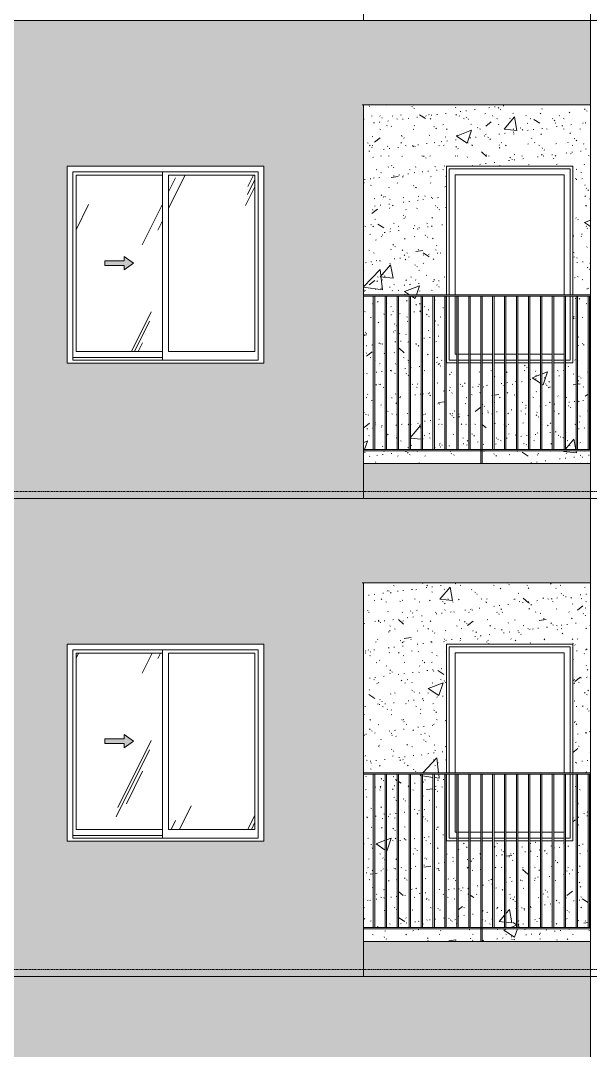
# Model space of a CAD drawing. Header units: millimetres. Extents: x 9199 to 175431, y -4466 to 35300.
# Drawn here: x 57506 to 61562, y 18625 to 25950 of the extents above; entities that cross this region are included whole.
import ezdxf

# ---------------------------------------------------------------- set-up
doc = ezdxf.new("R2010")
doc.units = ezdxf.units.MM
doc.linetypes.add('1 NÉT CALL OUT', pattern=[6, 3, -3])
doc.linetypes.add('Centre', pattern=[31.75, 6.35, -4.7625, 15.875, -4.7625])
for name, color, linetype, lineweight in [('0-1', 7, 'Continuous', 5), ('A-DETL-GENF', 92, 'Continuous', 9), ('A-DETL-GENF-1', 92, '1 NÉT CALL OUT', 9), ('A-FLOR-HRAL-1', 253, 'Continuous', 9), ('A-FLOR-LEVL-2', 51, 'Centre', 9), ('A-GLAZ', 151, 'Continuous', 9), ('A-GLAZ-1', 253, 'Continuous', 9), ('A-GLAZ-2', 7, 'Continuous', 9), ('A-GLAZ-3', 7, '1 NÉT CALL OUT', 9), ('A-WALL', 113, 'Continuous', 9), ('A-WALL-PATT', 111, 'Continuous', 9), ('A-WALL-PATT-1', 9, 'Continuous', 9), ('A-WALL-PATT-2', 111, 'Continuous', 5), ('I-WALL', 2, 'Continuous', 9), ('I-WALL-1', 7, 'Continuous', 9)]:
    doc.layers.add(name, color=color, linetype=linetype, lineweight=lineweight)
pattern_1 = [(50, (51388.9, 1200), (1093.104, -95.634), [114.3, -1257.3]), (355, (51388.9, 1200), (-211.457, 1146.34), [91.44, -1005.84]), (100.451, (51480, 1192), (881.656, 1050.7), [97.14, -1068.54]), (46.184, (51389, 1504.8), (1626.475, -252.26), [171.45, -1885.95]), (96.636, (51524.5, 1483.8), (1424.42, 1484.57), [145.71, -1602.81]), (351.184, (51389, 1504.8), (1424.43, 1484.55), [137.16, -1508.76]), (21, (51541.3, 1428.6), (909.686, -613.59), [114.3, -1257.3]), (326, (51541.3, 1428.6), (370.81, 1105.13), [91.44, -1005.84]), (71.451, (51617.1, 1377.5), (1280.503, 491.53), [97.14, -1068.54]), (37.5, (51388.93, 1200), (18.5313, 507.33), [50.292, -943.356, 50.292, -970.788, -1009.65]), (37.5, (51388.93, 1200), (18.5313, 507.33), [-2014.728, 50.292, -959.358]), (7.5, (51388.93, 1200), (400.918, 601.084), [50.292, -531.876, 50.292, -920.496, -384.81]), (7.5, (51388.93, 1200), (400.918, 601.084), [-1552.956, 50.292, -334.518]), (327.5, (51049.1, 1200), (813.545, -34.374), [50.292, -330.708, 50.292, -1138.428, -1577.34]), (327.5, (51049.1, 1200), (813.545, -34.374), [-1569.72, 50.292, -1527.048]), (317.5, (50896.7, 1200), (888.775, 152.56), [50.292, -445.008, 50.292, -739.14, -1120.14]), (317.5, (50896.7, 1200), (888.775, 152.56), [-1284.732, 50.292, -1069.848])]
pattern_2 = [(37.5, (51388.93, 1200), (-4.79953, 146.8239), [5.029, -110.795, 5.029, -124.511, -123.825]), (37.5, (51388.93, 1200), (-4.79953, 146.8239), [-245.364, 5.029, -118.796]), (7.5, (51388.93, 1200), (134.8574, 215.0472), [5.029, -57.455, 5.029, -99.365, -40.005]), (7.5, (51388.93, 1200), (134.8574, 215.0472), [-166.878, 5.029, -34.976]), (327.5, (51295.21, 1200), (237.29776, 0.4316), [5.029, -33.071, 5.029, -132.131, -179.07]), (327.5, (51295.21, 1200), (237.29776, 0.4316), [-175.26, 5.029, -174.041]), (317.5, (51295.2, 1200), (229.067, 66.8792), [5.029, -14.021, 5.029, -84.887, -102.87]), (317.5, (51295.2, 1200), (229.067, 66.8792), [-108.966, 5.029, -97.841])]
pattern_3 = [(63.435, (53179.2, 1304.34), (-0.001, 1524), [532.46, -2875.3]), (63.435, (51655.2, 1304.34), (-0.001, 1524), [532.46, -2875.3]), (63.435, (53908.74, 1598.8), (-0.001, 1524), [532.46, -2875.3]), (63.435, (52384.74, 1598.8), (-0.001, 1524), [532.46, -2875.3]), (63.435, (53798.3, 1494.84), (-0.001, 1524), [532.46, -2875.3]), (63.435, (52274.3, 1494.84), (-0.001, 1524), [532.46, -2875.3]), (63.435, (53685.8, 2090.1), (-0.001, 1524), [258.8, -3148.965]), (63.435, (52161.8, 2090.1), (-0.001, 1524), [258.8, -3148.965]), (63.435, (53612.15, 1997.95), (-0.001, 1524), [532.46, -2875.3]), (63.435, (52088.15, 1997.95), (-0.001, 1524), [532.46, -2875.3]), (63.435, (53625.14, 2064.1), (-0.001, 1524), [532.46, -2875.3]), (63.435, (52101.14, 2064.1), (-0.001, 1524), [532.46, -2875.3]), (63.435, (53010.3, 1773.94), (-0.001, 1524), [532.46, -2875.3]), (63.435, (51486.3, 1773.94), (-0.001, 1524), [532.46, -2875.3]), (63.435, (53023.3, 1851.9), (-0.001, 1524), [532.46, -2875.3]), (63.435, (51499.3, 1851.9), (-0.001, 1524), [532.46, -2875.3]), (63.435, (53026.8, 1908.1), (-0.001, 1524), [532.46, -2875.3]), (63.435, (51502.8, 1908.1), (-0.001, 1524), [532.46, -2875.3])]
pattern_4 = [(63.435, (53179.2, 1304.34), (-0.001, 1524.001), [532.46, -2875.3]), (63.435, (51655.2, 1304.34), (-0.001, 1524.001), [532.46, -2875.3]), (63.435, (53908.74, 1598.8), (-0.001, 1524.001), [532.46, -2875.3]), (63.435, (52384.74, 1598.8), (-0.001, 1524.001), [532.46, -2875.3]), (63.435, (53798.3, 1494.84), (-0.001, 1524.001), [532.46, -2875.3]), (63.435, (52274.3, 1494.84), (-0.001, 1524.001), [532.46, -2875.3]), (63.435, (53685.8, 2090.1), (-0.001, 1524.001), [258.8, -3148.965]), (63.435, (52161.8, 2090.1), (-0.001, 1524.001), [258.8, -3148.965]), (63.435, (53612.15, 1997.95), (-0.001, 1524.001), [532.46, -2875.3]), (63.435, (52088.15, 1997.95), (-0.001, 1524.001), [532.46, -2875.3]), (63.435, (53625.14, 2064.1), (-0.001, 1524.001), [532.46, -2875.3]), (63.435, (52101.14, 2064.1), (-0.001, 1524.001), [532.46, -2875.3]), (63.435, (53010.3, 1773.94), (-0.001, 1524.001), [532.46, -2875.3]), (63.435, (51486.3, 1773.94), (-0.001, 1524.001), [532.46, -2875.3]), (63.435, (53023.3, 1851.9), (-0.001, 1524.001), [532.46, -2875.3]), (63.435, (51499.3, 1851.9), (-0.001, 1524.001), [532.46, -2875.3]), (63.435, (53026.8, 1908.1), (-0.001, 1524.001), [532.46, -2875.3]), (63.435, (51502.8, 1908.1), (-0.001, 1524.001), [532.46, -2875.3])]

# ---------------------------------------------------------------- blocks, each defined once
blk = doc.blocks.new('M_Fixed - 900 x 1400-901191-TKCS_MẶT ĐỨNG HƯỚNG ĐÔNG')
at = {"layer": 'A-GLAZ-2'}
for p, q in [((52355.9, 7896), (53217.9, 7896)), ((52355.9, 7000), (52355.9, 7896)), ((52399.9, 7852), (53173.9, 7852)), ((52399.9, 7000), (52399.9, 7852)), ((53173.9, 7852), (53173.9, 7000)), ((53217.9, 7896), (53217.9, 7000)), ((52355.9, 6534), (52355.9, 6990)), ((52399.9, 6578), (52399.9, 6990)), ((53173.9, 6990), (53173.9, 6578)), ((53217.9, 6990), (53217.9, 6534)), ((52411, 6534), (52355.9, 6534)), ((52411, 6578), (52399.9, 6578)), ((52496, 6578), (52421, 6578)), ((52496, 6534), (52421, 6534)), ((52580.9, 6578), (52506, 6578)), ((52580.9, 6534), (52506, 6534)), ((52665.8, 6578), (52590.9, 6578)), ((52665.8, 6534), (52590.9, 6534)), ((52750.8, 6578), (52675.8, 6578)), ((52750.8, 6534), (52675.8, 6534)), ((52835.7, 6578), (52760.8, 6578)), ((52835.7, 6534), (52760.8, 6534)), ((52920.7, 6578), (52845.7, 6578)), ((52920.7, 6534), (52845.7, 6534)), ((53005.6, 6578), (52930.7, 6578)), ((53005.6, 6534), (52930.7, 6534)), ((53090.5, 6578), (53015.6, 6578)), ((53090.5, 6534), (53015.6, 6534)), ((53173.9, 6578), (53100.5, 6578)), ((53175.5, 6534), (53100.5, 6534)), ((53217.9, 6534), (53185.5, 6534))]:
    blk.add_line(p, q, dxfattribs=at)
blk = doc.blocks.new('Railing - 10mm-901206-TKCS_MẶT ĐỨNG HƯỚNG ĐÔNG')
at = {"layer": 'A-FLOR-HRAL-1'}
for p, q in [((51816.4, 5900), (51816.4, 6990)), ((51826.4, 5900), (51826.4, 6990))]:
    blk.add_line(p, q, dxfattribs=at)
blk = doc.blocks.new('Railing - 50 x 10mm-901224-TKCS_MẶT ĐỨNG HƯỚNG ĐÔNG')
at = {"layer": 'A-FLOR-HRAL-1'}
for p, q in [((52580.9, 6990), (52590.9, 6990)), ((52580.9, 5800), (52580.9, 6990)), ((52590.9, 5800), (52590.9, 6990))]:
    blk.add_line(p, q, dxfattribs=at)
blk = doc.blocks.new('Railing - Railing-999991-TKCS_MẶT ĐỨNG HƯỚNG ĐÔNG')
at = {"layer": 'A-FLOR-HRAL-1'}
for p, q in [((59946.9, 22900), (61561.9, 22900)), ((61561.9, 22890), (59946.9, 22890))]:
    blk.add_line(p, q, dxfattribs=at)
for name, p in [('Railing - 10mm-901206-TKCS_MẶT ĐỨNG HƯỚNG ĐÔNG', (8200, 17000)), ('Railing - 10mm-901206-TKCS_MẶT ĐỨNG HƯỚNG ĐÔNG', (8284.9, 17000)), ('Railing - 10mm-901206-TKCS_MẶT ĐỨNG HƯỚNG ĐÔNG', (8369.9, 17000)), ('Railing - 10mm-901206-TKCS_MẶT ĐỨNG HƯỚNG ĐÔNG', (8454.8, 17000)), ('Railing - 10mm-901206-TKCS_MẶT ĐỨNG HƯỚNG ĐÔNG', (8539.8, 17000)), ('Railing - 10mm-901206-TKCS_MẶT ĐỨNG HƯỚNG ĐÔNG', (8624.7, 17000)), ('Railing - 10mm-901206-TKCS_MẶT ĐỨNG HƯỚNG ĐÔNG', (8709.6, 17000)), ('Railing - 10mm-901206-TKCS_MẶT ĐỨNG HƯỚNG ĐÔNG', (8794.6, 17000)), ('Railing - 10mm-901206-TKCS_MẶT ĐỨNG HƯỚNG ĐÔNG', (8879.5, 17000)), ('Railing - 50 x 10mm-901224-TKCS_MẶT ĐỨNG HƯỚNG ĐÔNG', (8200, 17000)), ('Railing - 10mm-901206-TKCS_MẶT ĐỨNG HƯỚNG ĐÔNG', (9049.4, 17000)), ('Railing - 10mm-901206-TKCS_MẶT ĐỨNG HƯỚNG ĐÔNG', (9134.3, 17000)), ('Railing - 10mm-901206-TKCS_MẶT ĐỨNG HƯỚNG ĐÔNG', (9219.3, 17000)), ('Railing - 10mm-901206-TKCS_MẶT ĐỨNG HƯỚNG ĐÔNG', (9304.2, 17000)), ('Railing - 10mm-901206-TKCS_MẶT ĐỨNG HƯỚNG ĐÔNG', (9389.2, 17000)), ('Railing - 10mm-901206-TKCS_MẶT ĐỨNG HƯỚNG ĐÔNG', (9474.1, 17000)), ('Railing - 10mm-901206-TKCS_MẶT ĐỨNG HƯỚNG ĐÔNG', (9559, 17000)), ('Railing - 10mm-901206-TKCS_MẶT ĐỨNG HƯỚNG ĐÔNG', (9644, 17000)), ('Railing - 10mm-901206-TKCS_MẶT ĐỨNG HƯỚNG ĐÔNG', (9728.9, 17000))]:
    blk.add_blockref(name, p)
blk = doc.blocks.new('Top Rail Type - Top Rail_Internal_-999992-TKCS_MẶT ĐỨNG HƯỚNG ĐÔNG')
at = {"layer": 'A-FLOR-HRAL-1'}
for p, q in [((61561.9, 24000), (59946.9, 24000)), ((59946.9, 23990), (61561.9, 23990))]:
    blk.add_line(p, q, dxfattribs=at)
blk = doc.blocks.new('NCV_TKTC_TANG 6 - 8_rvt-1-TKCS_MẶT ĐỨNG HƯỚNG ĐÔNG')
at = {"layer": 'A-WALL-PATT-1'}
h = blk.add_hatch(dxfattribs=at)
h.set_pattern_fill('FP_2', color=256, style=0, pattern_type=2)
h.set_pattern_definition(pattern_1)
h.paths.add_polyline_path([(61553.7, 22800), (61561.9, 22800), (61561.9, 22890), (60790.9, 22890), (60790.9, 22800), (61540.3, 22800)])
h.paths.add_polyline_path([(60780.9, 22800), (60780.9, 22890), (59946.9, 22890), (59946.9, 22800), (60653.3, 22800)])
h.paths.add_polyline_path([(60016.4, 22900), (60016.4, 23990), (59946.9, 23990), (59946.9, 22900), (60012.1, 22900)])
h.paths.add_polyline_path([(60026.4, 22900), (60101.4, 22900), (60101.4, 23990), (60026.4, 23990), (60026.4, 22955.2)])
h.paths.add_polyline_path([(60621, 22900), (60696, 22900), (60696, 23515), (60621, 23515), (60621, 23295.5)])
h.paths.add_polyline_path([(61518.7, 22900), (61545.4, 22900), (61545.4, 23990), (61470.4, 23990), (61470.4, 22900)])
h.paths.add_polyline_path([(60611, 22900), (60611, 23515), (60536.9, 23515), (60536.1, 22900)])
h.paths.add_polyline_path([(60526.1, 22900), (60526.1, 23990), (60451.1, 23990), (60451.1, 22900)])
h.paths.add_polyline_path([(61561.9, 22900), (61561.9, 23990), (61555.4, 23990), (61555.4, 22900)])
h.paths.add_polyline_path([(60111.4, 22900), (60186.3, 22900), (60186.3, 23990), (60111.4, 23990), (60111.4, 23281.3)])
h.paths.add_polyline_path([(60441.1, 22900), (60441.1, 23990), (60366.2, 23990), (60366.2, 22900)])
h.paths.add_polyline_path([(61460.4, 22900), (61460.4, 23990), (61436.9, 23990), (61436.9, 23515), (61385.5, 23515), (61385.5, 22900)])
h.paths.add_polyline_path([(61375.5, 22900), (61375.5, 23515), (61300.5, 23515), (61300.5, 22900)])
h.paths.add_polyline_path([(61290.5, 22900), (61290.5, 23515), (61215.6, 23515), (61215.6, 22900), (61258.6, 22900)])
h.paths.add_polyline_path([(60356.2, 22900), (60356.2, 23990), (60281.3, 23990), (60281.3, 22900)])
h.paths.add_polyline_path([(61205.6, 22900), (61205.6, 23515), (61130.7, 23515), (61130.7, 22900)])
h.paths.add_polyline_path([(61120.7, 22900), (61120.7, 23515), (61045.7, 23515), (61045.7, 22900)])
h.paths.add_polyline_path([(60271.3, 22900), (60271.3, 23990), (60196.3, 23990), (60196.3, 22900)])
h.paths.add_polyline_path([(61035.7, 22900), (61035.7, 23515), (60960.8, 23515), (60960.8, 22900)])
h.paths.add_polyline_path([(60706, 22900), (60780.9, 22900), (60780.9, 23515), (60706, 23515), (60706, 23295.5)])
h.paths.add_polyline_path([(60790.9, 22900), (60865.8, 22900), (60865.8, 23515), (60790.9, 23515), (60790.9, 23295.5)])
h.paths.add_polyline_path([(60875.8, 22900), (60950.8, 22900), (60950.8, 23515), (60875.8, 23515), (60875.8, 23226.2)])
h.paths.add_polyline_path([(61487.4, 24000), (61561.9, 24000), (61561.9, 25350), (59946.9, 25350), (59946.9, 24000), (60536.9, 24000), (60536.9, 24915), (61436.9, 24915), (61436.9, 24000)])
h = blk.add_hatch(dxfattribs=at)
h.set_pattern_fill('FP_3', color=256, style=0, pattern_type=2)
h.set_pattern_definition(pattern_2)
h.paths.add_polyline_path([(61553.7, 22800), (61561.9, 22800), (61561.9, 22890), (60790.9, 22890), (60790.9, 22800), (61540.3, 22800)])
h.paths.add_polyline_path([(60780.9, 22800), (60780.9, 22890), (59946.9, 22890), (59946.9, 22800), (60653.3, 22800)])
h.paths.add_polyline_path([(60016.4, 22900), (60016.4, 23990), (59946.9, 23990), (59946.9, 22900), (60012.1, 22900)])
h.paths.add_polyline_path([(60026.4, 22900), (60101.4, 22900), (60101.4, 23990), (60026.4, 23990), (60026.4, 22955.2)])
h.paths.add_polyline_path([(60621, 22900), (60696, 22900), (60696, 23515), (60621, 23515), (60621, 23295.5)])
h.paths.add_polyline_path([(61518.7, 22900), (61545.4, 22900), (61545.4, 23990), (61470.4, 23990), (61470.4, 22900)])
h.paths.add_polyline_path([(60611, 22900), (60611, 23515), (60536.9, 23515), (60536.1, 22900)])
h.paths.add_polyline_path([(60526.1, 22900), (60526.1, 23990), (60451.1, 23990), (60451.1, 22900)])
h.paths.add_polyline_path([(61561.9, 22900), (61561.9, 23990), (61555.4, 23990), (61555.4, 22900)])
h.paths.add_polyline_path([(60111.4, 22900), (60186.3, 22900), (60186.3, 23990), (60111.4, 23990), (60111.4, 23281.3)])
h.paths.add_polyline_path([(60441.1, 22900), (60441.1, 23990), (60366.2, 23990), (60366.2, 22900)])
h.paths.add_polyline_path([(61460.4, 22900), (61460.4, 23990), (61436.9, 23990), (61436.9, 23515), (61385.5, 23515), (61385.5, 22900)])
h.paths.add_polyline_path([(61375.5, 22900), (61375.5, 23515), (61300.5, 23515), (61300.5, 22900)])
h.paths.add_polyline_path([(61290.5, 22900), (61290.5, 23515), (61215.6, 23515), (61215.6, 22900), (61258.6, 22900)])
h.paths.add_polyline_path([(60356.2, 22900), (60356.2, 23990), (60281.3, 23990), (60281.3, 22900)])
h.paths.add_polyline_path([(61205.6, 22900), (61205.6, 23515), (61130.7, 23515), (61130.7, 22900)])
h.paths.add_polyline_path([(61120.7, 22900), (61120.7, 23515), (61045.7, 23515), (61045.7, 22900)])
h.paths.add_polyline_path([(60271.3, 22900), (60271.3, 23990), (60196.3, 23990), (60196.3, 22900)])
h.paths.add_polyline_path([(61035.7, 22900), (61035.7, 23515), (60960.8, 23515), (60960.8, 22900)])
h.paths.add_polyline_path([(60706, 22900), (60780.9, 22900), (60780.9, 23515), (60706, 23515), (60706, 23295.5)])
h.paths.add_polyline_path([(60790.9, 22900), (60865.8, 22900), (60865.8, 23515), (60790.9, 23515), (60790.9, 23295.5)])
h.paths.add_polyline_path([(60875.8, 22900), (60950.8, 22900), (60950.8, 23515), (60875.8, 23515), (60875.8, 23226.2)])
h.paths.add_polyline_path([(61487.4, 24000), (61561.9, 24000), (61561.9, 25350), (59946.9, 25350), (59946.9, 24000), (60536.9, 24000), (60536.9, 24915), (61436.9, 24915), (61436.9, 24000)])
at = {"layer": 'I-WALL-1'}
for p, q in [((60536.9, 24000), (60536.9, 24915)), ((60536.9, 24915), (61436.9, 24915)), ((61436.9, 24915), (61436.9, 24000)), ((60536.9, 23515), (60536.9, 23990)), ((61436.9, 23990), (61436.9, 23515)), ((60611, 23515), (60536.9, 23515)), ((60696, 23515), (60621, 23515)), ((60780.9, 23515), (60706, 23515)), ((60865.8, 23515), (60790.9, 23515)), ((60950.8, 23515), (60875.8, 23515)), ((61035.7, 23515), (60960.8, 23515)), ((61120.7, 23515), (61045.7, 23515)), ((61205.6, 23515), (61130.7, 23515)), ((61290.5, 23515), (61215.6, 23515)), ((61375.5, 23515), (61300.5, 23515)), ((61436.9, 23515), (61385.5, 23515))]:
    blk.add_line(p, q, dxfattribs=at)
at = {"layer": 'A-FLOR-HRAL-1'}
for name in ['Top Rail Type - Top Rail_Internal_-999992-TKCS_MẶT ĐỨNG HƯỚNG ĐÔNG', 'Railing - Railing-999991-TKCS_MẶT ĐỨNG HƯỚNG ĐÔNG']:
    blk.add_blockref(name, (0, 0), dxfattribs=at)
at = {"layer": 'A-GLAZ-1'}
blk.add_blockref('M_Fixed - 900 x 1400-901191-TKCS_MẶT ĐỨNG HƯỚNG ĐÔNG', (8200, 17000), dxfattribs=at)
blk = doc.blocks.new('NCV_TKTC_TANG 6 - 8_rvt-3-TKCS_MẶT ĐỨNG HƯỚNG ĐÔNG')
at = {"layer": 'A-WALL-PATT-1'}
h = blk.add_hatch(dxfattribs=at)
h.set_pattern_fill('FP_2', color=256, style=0, pattern_type=2)
h.set_pattern_definition(pattern_1)
h.paths.add_polyline_path([(61561.9, 19400), (61561.9, 19490), (60790.9, 19490), (60790.9, 19400), (61553.7, 19400)])
h.paths.add_polyline_path([(59986, 19400), (60780.9, 19400), (60780.9, 19490), (59946.9, 19490), (59946.9, 19400)])
h.paths.add_polyline_path([(60117.5, 19500), (60186.3, 19500), (60186.3, 20590), (60111.4, 20590), (60111.4, 19500)])
h.paths.add_polyline_path([(60101.4, 19500), (60101.4, 20590), (60026.4, 20590), (60026.4, 19500)])
h.paths.add_polyline_path([(60621, 19500), (60696, 19500), (60696, 20115), (60621, 20115), (60621, 20043.4)])
h.paths.add_polyline_path([(60706, 19500), (60780.9, 19500), (60780.9, 20115), (60706, 20115), (60706, 19971)])
h.paths.add_polyline_path([(60790.9, 19500), (60865.8, 19500), (60865.8, 20115), (60790.9, 20115), (60790.9, 19898.6)])
h.paths.add_polyline_path([(60875.8, 19500), (60950.8, 19500), (60950.8, 20115), (60875.8, 20115), (60875.8, 19826.2)])
h.paths.add_polyline_path([(60611, 19500), (60611, 20115), (60536.9, 20115), (60536.1, 19500)])
h.paths.add_polyline_path([(60960.8, 19500), (61035.7, 19500), (61035.7, 20115), (60960.8, 20115), (60960.8, 19753.8)])
h.paths.add_polyline_path([(61045.7, 19500), (61120.7, 19500), (61120.7, 20115), (61045.7, 20115), (61045.7, 19681.4)])
h.paths.add_polyline_path([(61130.7, 19500), (61205.6, 19500), (61205.6, 20115), (61130.7, 20115), (61130.7, 19609)])
h.paths.add_polyline_path([(61215.6, 19500), (61290.5, 19500), (61290.5, 20115), (61215.6, 20115), (61215.6, 19536.6)])
h.paths.add_polyline_path([(60016.4, 19500), (60016.4, 20590), (59946.9, 20590), (59946.9, 19500), (60012.1, 19500)])
h.paths.add_polyline_path([(61300.5, 19500), (61375.5, 19500), (61375.5, 20115), (61300.5, 20115), (61300.5, 20049.5)])
h.paths.add_polyline_path([(61385.5, 19500), (61460.4, 19500), (61460.4, 20590), (61436.9, 20590), (61436.9, 20115), (61385.5, 20115), (61385.5, 20049.5)])
h.paths.add_polyline_path([(61470.4, 19500), (61545.4, 19500), (61545.4, 20590), (61470.4, 20590), (61470.4, 19863.2)])
h.paths.add_polyline_path([(60526.1, 19500), (60526.1, 20590), (60451.1, 20590), (60451.1, 19500)])
h.paths.add_polyline_path([(61555.4, 19500), (61561.9, 19500), (61561.9, 20590), (61555.4, 20590), (61555.4, 20049.5)])
h.paths.add_polyline_path([(60441.1, 19500), (60441.1, 20590), (60366.2, 20590), (60366.2, 19500)])
h.paths.add_polyline_path([(60356.2, 19500), (60356.2, 20590), (60281.3, 20590), (60281.3, 19500)])
h.paths.add_polyline_path([(60271.3, 19500), (60271.3, 20590), (60196.3, 20590), (60196.3, 19500)])
h.paths.add_polyline_path([(60536.9, 20600), (60536.9, 21515), (61436.9, 21515), (61436.9, 20600), (61561.9, 20600), (61561.9, 21950), (59946.9, 21950), (59946.9, 20600), (60298.6, 20600)])
h = blk.add_hatch(dxfattribs=at)
h.set_pattern_fill('FP_3', color=256, style=0, pattern_type=2)
h.set_pattern_definition(pattern_2)
h.paths.add_polyline_path([(61561.9, 19400), (61561.9, 19490), (60790.9, 19490), (60790.9, 19400), (61553.7, 19400)])
h.paths.add_polyline_path([(59986, 19400), (60780.9, 19400), (60780.9, 19490), (59946.9, 19490), (59946.9, 19400)])
h.paths.add_polyline_path([(60117.5, 19500), (60186.3, 19500), (60186.3, 20590), (60111.4, 20590), (60111.4, 19500)])
h.paths.add_polyline_path([(60101.4, 19500), (60101.4, 20590), (60026.4, 20590), (60026.4, 19500)])
h.paths.add_polyline_path([(60621, 19500), (60696, 19500), (60696, 20115), (60621, 20115), (60621, 20043.4)])
h.paths.add_polyline_path([(60706, 19500), (60780.9, 19500), (60780.9, 20115), (60706, 20115), (60706, 19971)])
h.paths.add_polyline_path([(60790.9, 19500), (60865.8, 19500), (60865.8, 20115), (60790.9, 20115), (60790.9, 19898.6)])
h.paths.add_polyline_path([(60875.8, 19500), (60950.8, 19500), (60950.8, 20115), (60875.8, 20115), (60875.8, 19826.2)])
h.paths.add_polyline_path([(60611, 19500), (60611, 20115), (60536.9, 20115), (60536.1, 19500)])
h.paths.add_polyline_path([(60960.8, 19500), (61035.7, 19500), (61035.7, 20115), (60960.8, 20115), (60960.8, 19753.8)])
h.paths.add_polyline_path([(61045.7, 19500), (61120.7, 19500), (61120.7, 20115), (61045.7, 20115), (61045.7, 19681.4)])
h.paths.add_polyline_path([(61130.7, 19500), (61205.6, 19500), (61205.6, 20115), (61130.7, 20115), (61130.7, 19609)])
h.paths.add_polyline_path([(61215.6, 19500), (61290.5, 19500), (61290.5, 20115), (61215.6, 20115), (61215.6, 19536.6)])
h.paths.add_polyline_path([(60016.4, 19500), (60016.4, 20590), (59946.9, 20590), (59946.9, 19500), (60012.1, 19500)])
h.paths.add_polyline_path([(61300.5, 19500), (61375.5, 19500), (61375.5, 20115), (61300.5, 20115), (61300.5, 20049.5)])
h.paths.add_polyline_path([(61385.5, 19500), (61460.4, 19500), (61460.4, 20590), (61436.9, 20590), (61436.9, 20115), (61385.5, 20115), (61385.5, 20049.5)])
h.paths.add_polyline_path([(61470.4, 19500), (61545.4, 19500), (61545.4, 20590), (61470.4, 20590), (61470.4, 19863.2)])
h.paths.add_polyline_path([(60526.1, 19500), (60526.1, 20590), (60451.1, 20590), (60451.1, 19500)])
h.paths.add_polyline_path([(61555.4, 19500), (61561.9, 19500), (61561.9, 20590), (61555.4, 20590), (61555.4, 20049.5)])
h.paths.add_polyline_path([(60441.1, 19500), (60441.1, 20590), (60366.2, 20590), (60366.2, 19500)])
h.paths.add_polyline_path([(60356.2, 19500), (60356.2, 20590), (60281.3, 20590), (60281.3, 19500)])
h.paths.add_polyline_path([(60271.3, 19500), (60271.3, 20590), (60196.3, 20590), (60196.3, 19500)])
h.paths.add_polyline_path([(60536.9, 20600), (60536.9, 21515), (61436.9, 21515), (61436.9, 20600), (61561.9, 20600), (61561.9, 21950), (59946.9, 21950), (59946.9, 20600), (60298.6, 20600)])
at = {"layer": 'I-WALL-1'}
for p, q in [((60536.9, 20600), (60536.9, 21515)), ((60536.9, 21515), (61436.9, 21515)), ((61436.9, 21515), (61436.9, 20600)), ((60536.9, 20115), (60536.9, 20590)), ((61436.9, 20590), (61436.9, 20115)), ((60611, 20115), (60536.9, 20115)), ((60696, 20115), (60621, 20115)), ((60780.9, 20115), (60706, 20115)), ((60865.8, 20115), (60790.9, 20115)), ((60950.8, 20115), (60875.8, 20115)), ((61035.7, 20115), (60960.8, 20115)), ((61120.7, 20115), (61045.7, 20115)), ((61205.6, 20115), (61130.7, 20115)), ((61290.5, 20115), (61215.6, 20115)), ((61375.5, 20115), (61300.5, 20115)), ((61436.9, 20115), (61385.5, 20115))]:
    blk.add_line(p, q, dxfattribs=at)
at = {"layer": 'A-FLOR-HRAL-1'}
for name in ['Top Rail Type - Top Rail_Internal_-999992-TKCS_MẶT ĐỨNG HƯỚNG ĐÔNG', 'Railing - Railing-999991-TKCS_MẶT ĐỨNG HƯỚNG ĐÔNG']:
    blk.add_blockref(name, (0, -3400), dxfattribs=at)
at = {"layer": 'A-GLAZ-1'}
blk.add_blockref('M_Fixed - 900 x 1400-901191-TKCS_MẶT ĐỨNG HƯỚNG ĐÔNG', (8200, 13600), dxfattribs=at)
blk = doc.blocks.new('1_FAMILY RVT - W01-WxH 1400x1400xmm-V113-TKCS_MẶT ĐỨNG HƯỚNG ĐÔNG')
at = {"layer": 'A-DETL-GENF-1'}
blk.add_hatch(color=256, dxfattribs=at).paths.add_polyline_path([(58241.9, 20776.5), (58309.6, 20823.9), (58241.9, 20871.4), (58241.9, 20840.9), (58106.4, 20840.9), (58106.4, 20807), (58241.9, 20807)])
at = {"layer": 'A-GLAZ'}
h = blk.add_hatch(dxfattribs=at)
h.set_pattern_fill('FP_1', color=256, style=0, pattern_type=2)
h.set_pattern_definition(pattern_3)
h.paths.add_polyline_path([(58515.1, 20197), (58515.1, 21450.9), (57900.9, 21450.9), (57900.9, 20197)])
h.paths.add_polyline_path([(58241.9, 20776.5), (58241.9, 20807), (58106.4, 20807), (58106.4, 20840.9), (58241.9, 20840.9), (58241.9, 20871.4), (58309.6, 20823.9), (58285.4, 20807)])
h = blk.add_hatch(dxfattribs=at)
h.set_pattern_fill('FP_1', color=256, style=0, pattern_type=2)
h.set_pattern_definition(pattern_3)
h.paths.add_polyline_path([(58559.6, 20197), (59173.9, 20197), (59173.9, 21450.9), (58559.6, 21450.9), (58559.6, 21074.5)])
at = {"layer": 'A-DETL-GENF'}
for p, q in [((58106.4, 20840.9), (58106.4, 20807)), ((58106.4, 20840.9), (58241.9, 20840.9)), ((58241.9, 20840.9), (58106.4, 20840.9)), ((58106.4, 20840.9), (58106.4, 20807)), ((58106.4, 20807), (58241.9, 20807)), ((58106.4, 20807), (58241.9, 20807)), ((58241.9, 20871.4), (58241.9, 20840.9)), ((58309.6, 20823.9), (58241.9, 20871.4)), ((58309.6, 20823.9), (58241.9, 20871.4)), ((58241.9, 20871.4), (58241.9, 20840.9)), ((58309.6, 20823.9), (58241.9, 20776.5)), ((58241.9, 20776.5), (58309.6, 20823.9)), ((58241.9, 20807), (58241.9, 20776.5)), ((58241.9, 20807), (58241.9, 20776.5))]:
    blk.add_line(p, q, dxfattribs=at)
at = {"layer": 'A-GLAZ'}
for p, q in [((59237.4, 21514.4), (57837.4, 21514.4)), ((57837.4, 21514.4), (57837.4, 20114.4)), ((57878.3, 21473.5), (59196.4, 21473.5)), ((57878.3, 20133.5), (57878.3, 21473.5)), ((58515.1, 21473.5), (58515.1, 20133.5)), ((59196.4, 20133.5), (59196.4, 21473.5)), ((59237.4, 21514.4), (59237.4, 20114.4)), ((57900.9, 21450.9), (57900.9, 20197)), ((58515.1, 21450.9), (57900.9, 21450.9)), ((58559.6, 20197), (58559.6, 21450.9)), ((58559.6, 21450.9), (59173.9, 21450.9)), ((59173.9, 21450.9), (59173.9, 20197)), ((58515.1, 20152.5), (57878.3, 20152.5)), ((58515.1, 20152.5), (57878.3, 20152.5)), ((57900.9, 20197), (58515.1, 20197)), ((59173.9, 20197), (58559.6, 20197)), ((59237.4, 20114.4), (57837.4, 20114.4)), ((59196.4, 20133.5), (57878.3, 20133.5))]:
    blk.add_line(p, q, dxfattribs=at)
blk = doc.blocks.new('1_FAMILY RVT - W01-WxH 1400x1400xmm-V123-TKCS_MẶT ĐỨNG HƯỚNG ĐÔNG')
at = {"layer": 'A-DETL-GENF-1'}
blk.add_hatch(color=256, dxfattribs=at).paths.add_polyline_path([(58241.9, 24176.5), (58309.6, 24223.9), (58241.9, 24271.4), (58241.9, 24240.9), (58106.4, 24240.9), (58106.4, 24207), (58241.9, 24207)])
at = {"layer": 'A-GLAZ'}
h = blk.add_hatch(dxfattribs=at)
h.set_pattern_fill('FP_4', color=256, style=0, pattern_type=2)
h.set_pattern_definition(pattern_4)
h.paths.add_polyline_path([(58515.1, 23597), (58515.1, 24850.9), (57900.9, 24850.9), (57900.9, 23597)])
h.paths.add_polyline_path([(58241.9, 24176.5), (58241.9, 24207), (58106.4, 24207), (58106.4, 24240.9), (58241.9, 24240.9), (58241.9, 24271.4), (58309.6, 24223.9), (58285.4, 24207)])
h = blk.add_hatch(dxfattribs=at)
h.set_pattern_fill('FP_4', color=256, style=0, pattern_type=2)
h.set_pattern_definition(pattern_4)
h.paths.add_polyline_path([(58559.6, 23597), (59173.9, 23597), (59173.9, 24850.9), (58559.6, 24850.9), (58559.6, 24377.5)])
at = {"layer": 'A-DETL-GENF'}
for p, q in [((58241.9, 24271.4), (58241.9, 24240.9)), ((58309.6, 24223.9), (58241.9, 24271.4)), ((58309.6, 24223.9), (58241.9, 24271.4)), ((58241.9, 24271.4), (58241.9, 24240.9)), ((58106.4, 24240.9), (58106.4, 24207)), ((58106.4, 24240.9), (58241.9, 24240.9)), ((58241.9, 24240.9), (58106.4, 24240.9)), ((58106.4, 24240.9), (58106.4, 24207)), ((58106.4, 24207), (58241.9, 24207)), ((58106.4, 24207), (58241.9, 24207)), ((58309.6, 24223.9), (58241.9, 24176.5)), ((58241.9, 24176.5), (58309.6, 24223.9)), ((58241.9, 24207), (58241.9, 24176.5)), ((58241.9, 24207), (58241.9, 24176.5))]:
    blk.add_line(p, q, dxfattribs=at)
at = {"layer": 'A-GLAZ'}
for p, q in [((59237.4, 24914.4), (57837.4, 24914.4)), ((57837.4, 24914.4), (57837.4, 23514.4)), ((59237.4, 24914.4), (59237.4, 23514.4)), ((57878.3, 24873.5), (59196.4, 24873.5)), ((57878.3, 23533.5), (57878.3, 24873.5)), ((57900.9, 24850.9), (57900.9, 23597)), ((58515.1, 24850.9), (57900.9, 24850.9)), ((58515.1, 24873.5), (58515.1, 23533.5)), ((58559.6, 23597), (58559.6, 24850.9)), ((58559.6, 24850.9), (59173.9, 24850.9)), ((59173.9, 24850.9), (59173.9, 23597)), ((59196.4, 23533.5), (59196.4, 24873.5)), ((57900.9, 23597), (58515.1, 23597)), ((59173.9, 23597), (58559.6, 23597)), ((59237.4, 23514.4), (57837.4, 23514.4)), ((58515.1, 23552.5), (57878.3, 23552.5)), ((58515.1, 23552.5), (57878.3, 23552.5)), ((59196.4, 23533.5), (57878.3, 23533.5))]:
    blk.add_line(p, q, dxfattribs=at)

msp = doc.modelspace()

# ---------------------------------------------------------------- hatches: boundary and pattern name
at = {"layer": 'A-WALL-PATT'}
for points in [[(61561.9, 22550), (61561.9, 22800), (59946.9, 22800), (59946.9, 22550), (60653.3, 22550)], [(60653.3, 19150), (61561.9, 19150), (61561.9, 19400), (59946.9, 19400), (59946.9, 19150)]]:
    msp.add_hatch(color=256, dxfattribs=at).paths.add_polyline_path(points)
at = {"layer": 'A-WALL-PATT-2'}
h = msp.add_hatch(color=256, dxfattribs=at)
h.paths.add_polyline_path([(56836.9, 22550), (59946.9, 22550), (59946.9, 25350), (59936.9, 25350), (59936.9, 25950), (56836.9, 25950), (56836.9, 23295.5)])
h.paths.add_polyline_path([(59196.4, 23514.4), (57837.4, 23514.4), (57837.4, 24914.4), (59237.4, 24914.4), (59237.4, 23514.4)])
for points in [[(61561.9, 25350), (61561.9, 25950), (59936.9, 25950), (59936.9, 25350)], [(61561.9, 21950), (61561.9, 22550), (59936.9, 22550), (59936.9, 21950)], [(61561.9, 18550), (61561.9, 19150), (59936.9, 19150), (59936.9, 18550)]]:
    msp.add_hatch(color=256, dxfattribs=at).paths.add_polyline_path(points)
h = msp.add_hatch(color=256, dxfattribs=at)
h.paths.add_polyline_path([(56836.9, 19150), (59946.9, 19150), (59946.9, 21950), (59936.9, 21950), (59936.9, 22550), (56836.9, 22550), (56836.9, 20049.5)])
h.paths.add_polyline_path([(59196.4, 20114.4), (57837.4, 20114.4), (57837.4, 21514.4), (59237.4, 21514.4), (59237.4, 20114.4)])
h = msp.add_hatch(color=256, dxfattribs=at)
h.paths.add_polyline_path([(56836.9, 15750), (59946.9, 15750), (59946.9, 18550), (59936.9, 18550), (59936.9, 19150), (56836.9, 19150), (56836.9, 16803.4)])
h.paths.add_polyline_path([(59196.4, 16714.4), (57837.4, 16714.4), (57837.4, 18114.4), (59237.4, 18114.4), (59237.4, 16714.4)])

# ---------------------------------------------------------------- linework, layer by layer
at = {"layer": 'A-FLOR-LEVL-2'}
for p, q in [((9199.1, 22600), (84597.8, 22600)), ((9199.1, 19200), (84597.8, 19200))]:
    msp.add_line(p, q, dxfattribs=at)
at = {"layer": 'A-WALL'}
for p, q in [((59946.9, 25950), (59946.9, 28750)), ((61561.9, 28750), (61561.9, 25950)), ((53361.9, 25950), (59936.9, 25950)), ((61561.9, 25950), (68136.9, 25950)), ((59946.9, 22550), (59946.9, 25350)), ((61561.9, 25350), (61561.9, 22550)), ((59936.9, 22550), (53361.9, 22550)), ((53361.9, 22550), (59936.9, 22550)), ((68136.9, 22550), (61561.9, 22550)), ((61561.9, 22550), (68136.9, 22550)), ((59946.9, 19150), (59946.9, 21950)), ((61561.9, 21950), (61561.9, 19150)), ((59936.9, 19150), (53361.9, 19150)), ((53361.9, 19150), (59936.9, 19150)), ((68136.9, 19150), (61561.9, 19150)), ((61561.9, 19150), (68136.9, 19150))]:
    msp.add_line(p, q, dxfattribs=at)
at = {"layer": 'I-WALL'}
for p, q in [((61561.9, 25950), (59936.9, 25950)), ((61561.9, 25350), (61561.9, 25950)), ((59936.9, 25350), (61561.9, 25350)), ((61561.9, 22800), (59946.9, 22800)), ((61561.9, 22550), (59936.9, 22550)), ((61561.9, 21950), (61561.9, 22550)), ((59936.9, 21950), (61561.9, 21950)), ((61561.9, 19400), (59946.9, 19400)), ((61561.9, 19150), (59936.9, 19150)), ((61561.9, 18550), (61561.9, 19150))]:
    msp.add_line(p, q, dxfattribs=at)

# ---------------------------------------------------------------- block references
at = {"layer": '0-1'}
for name in ['NCV_TKTC_TANG 6 - 8_rvt-1-TKCS_MẶT ĐỨNG HƯỚNG ĐÔNG', 'NCV_TKTC_TANG 6 - 8_rvt-3-TKCS_MẶT ĐỨNG HƯỚNG ĐÔNG']:
    msp.add_blockref(name, (0, 0), dxfattribs=at)
at = {"layer": 'A-GLAZ-3'}
for name in ['1_FAMILY RVT - W01-WxH 1400x1400xmm-V123-TKCS_MẶT ĐỨNG HƯỚNG ĐÔNG', '1_FAMILY RVT - W01-WxH 1400x1400xmm-V113-TKCS_MẶT ĐỨNG HƯỚNG ĐÔNG']:
    msp.add_blockref(name, (0, 0), dxfattribs=at)

doc.saveas('drawing.dxf')
